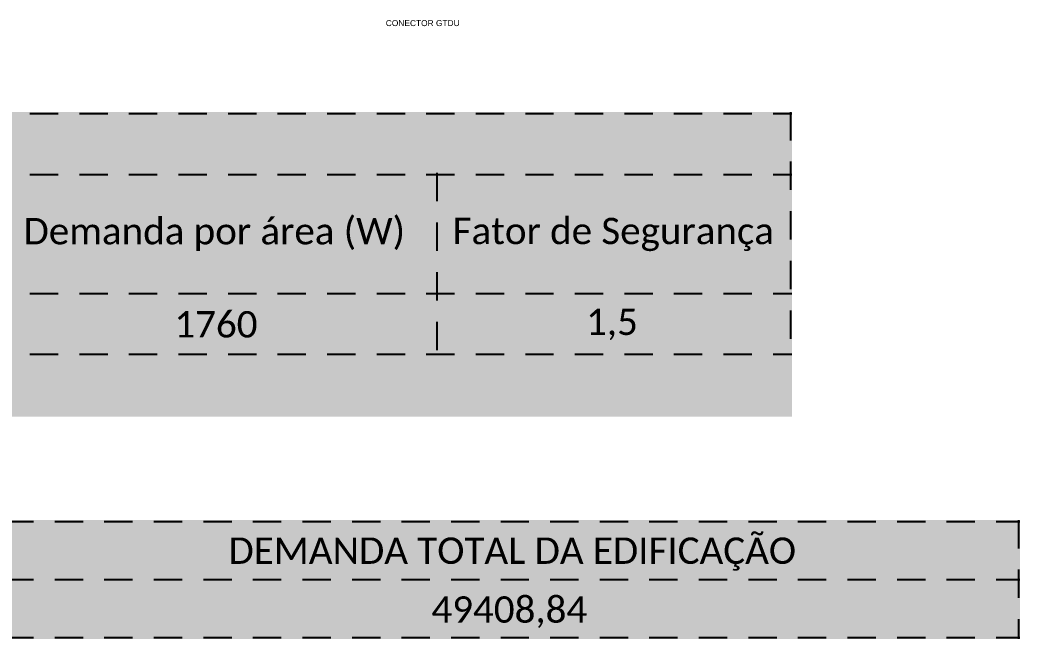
# Model space of a CAD drawing. Header units: metres. Extents: x 3162.2 to 3239.3, y 1435.1 to 1475.8.
# Drawn here: x 3188.57 to 3195.64, y 1447.54 to 1451.91 of the extents above; entities that cross this region are included whole.
import ezdxf

# ---------------------------------------------------------------- set-up
doc = ezdxf.new("R2010")
doc.units = ezdxf.units.M
doc.linetypes.add('CONTORNO_QUADRO_T', pattern=[0.35, 0.2, -0.15])
for name, color, linetype in [('PDF2_Text', 7, 'Continuous'), ('PDF30_Geometry', 7, 'Continuous'), ('PDF30_Text', 7, 'Continuous'), ('PDF33_Geometry', 7, 'Continuous')]:
    doc.layers.add(name, color=color, linetype=linetype)
for name, color, linetype, true_color in [('PDF30_Solid Fills', 7, 'Continuous', 0xffffff), ('PDF33_Solid Fills', 7, 'Continuous', 0xffffff), ('PDF33_Text', 7, 'Continuous', 0xffffff)]:
    doc.layers.add(name, color=color, linetype=linetype, true_color=true_color)
doc.styles.add('PDF ArialMT', font='arial.ttf')
doc.styles.add('PDF Calibri', font='calibri.ttf')

msp = doc.modelspace()

# ---------------------------------------------------------------- linework, layer by layer
at = {"layer": 'PDF30_Geometry', "linetype": 'CONTORNO_QUADRO_T', "lineweight": 25}
for points in [[(3176.0425, 1451.2533), (3194.0256, 1451.2533)], [(3194.0154, 1451.2636), (3194.0154, 1449.5431)], [(3176.0425, 1450.8232), (3194.0256, 1450.8232)], [(3191.5166, 1450.8334), (3191.5166, 1449.5431)], [(3176.0425, 1449.9834), (3194.0256, 1449.9834)], [(3176.0425, 1449.5533), (3194.0256, 1449.5533)]]:
    msp.add_lwpolyline(points, dxfattribs=at)
at = {"layer": 'PDF30_Solid Fills', "color": 154, "linetype": 'CONTORNO_QUADRO_T', "lineweight": 25, "true_color": 0x0b5394, "transparency": 33554559}
msp.add_solid([(3176.0425, 1451.2636), (3194.0256, 1451.2636), (3176.0425, 1450.813), (3194.0256, 1450.813)], dxfattribs=at)
at = {"layer": 'PDF30_Solid Fills', "linetype": 'CONTORNO_QUADRO_T', "lineweight": 25, "transparency": 33554559}
for points in [[(3188.434, 1450.813), (3194.0256, 1450.813), (3188.434, 1449.9732), (3194.0256, 1449.9732)], [(3184.3172, 1449.9732), (3194.0256, 1449.9732), (3184.3172, 1449.5431), (3194.0256, 1449.5431)], [(3181.4702, 1449.5431), (3194.0256, 1449.5431), (3181.4702, 1449.113), (3194.0256, 1449.113)]]:
    msp.add_solid(points, dxfattribs=at)
at = {"layer": 'PDF33_Geometry', "linetype": 'CONTORNO_QUADRO_T', "lineweight": 25}
for points in [[(3188.4683, 1448.3737), (3195.6369, 1448.3737)], [(3195.6267, 1448.3839), (3195.6267, 1447.5441)], [(3188.4683, 1447.964), (3195.6369, 1447.964)], [(3188.4683, 1447.5544), (3195.6369, 1447.5544)]]:
    msp.add_lwpolyline(points, dxfattribs=at)
at = {"layer": 'PDF33_Solid Fills', "color": 154, "linetype": 'CONTORNO_QUADRO_T', "lineweight": 25, "true_color": 0x0b5394, "transparency": 33554559}
msp.add_solid([(3188.4683, 1448.3839), (3195.6369, 1448.3839), (3188.4683, 1447.9538), (3195.6369, 1447.9538)], dxfattribs=at)
at = {"layer": 'PDF33_Solid Fills', "linetype": 'CONTORNO_QUADRO_T', "lineweight": 25, "transparency": 33554559}
msp.add_solid([(3188.4888, 1447.9538), (3195.6369, 1447.9538), (3188.4888, 1447.5441), (3195.6369, 1447.5441)], dxfattribs=at)

# ---------------------------------------------------------------- texts
at = {"layer": 'PDF2_Text', "color": 30, "true_color": 0xff7f00, "insert": (3191.1567, 1451.8908), "char_height": 0.042269, "attachment_point": 4, "style": 'PDF ArialMT'}
msp.add_mtext('CONECTOR GTDU', dxfattribs=at)
at = {"layer": 'PDF30_Text', "linetype": 'CONTORNO_QUADRO_T', "attachment_point": 4, "style": 'PDF Calibri'}
for s, insert, char_height in [('Demanda por área (W)', (3188.5979, 1450.399), 0.185917), ('Fator de Segurança', (3191.6292, 1450.399), 0.185917), ('1760', (3189.663, 1449.7641), 0.18592), ('1,5', (3192.5714, 1449.7641), 0.18592)]:
    msp.add_mtext(s, dxfattribs=dict(at, insert=insert, char_height=char_height))
at = {"layer": 'PDF33_Text', "linetype": 'CONTORNO_QUADRO_T', "insert": (3190.0454, 1448.1431), "char_height": 0.185917, "attachment_point": 4, "style": 'PDF Calibri'}
msp.add_mtext('DEMANDA TOTAL DA EDIFICAÇÃO', dxfattribs=at)
at = {"layer": 'PDF33_Text', "color": 7, "linetype": 'CONTORNO_QUADRO_T', "insert": (3191.4791, 1447.7335), "char_height": 0.18592, "attachment_point": 4, "style": 'PDF Calibri'}
msp.add_mtext('49408,84', dxfattribs=at)

doc.saveas('drawing.dxf')
